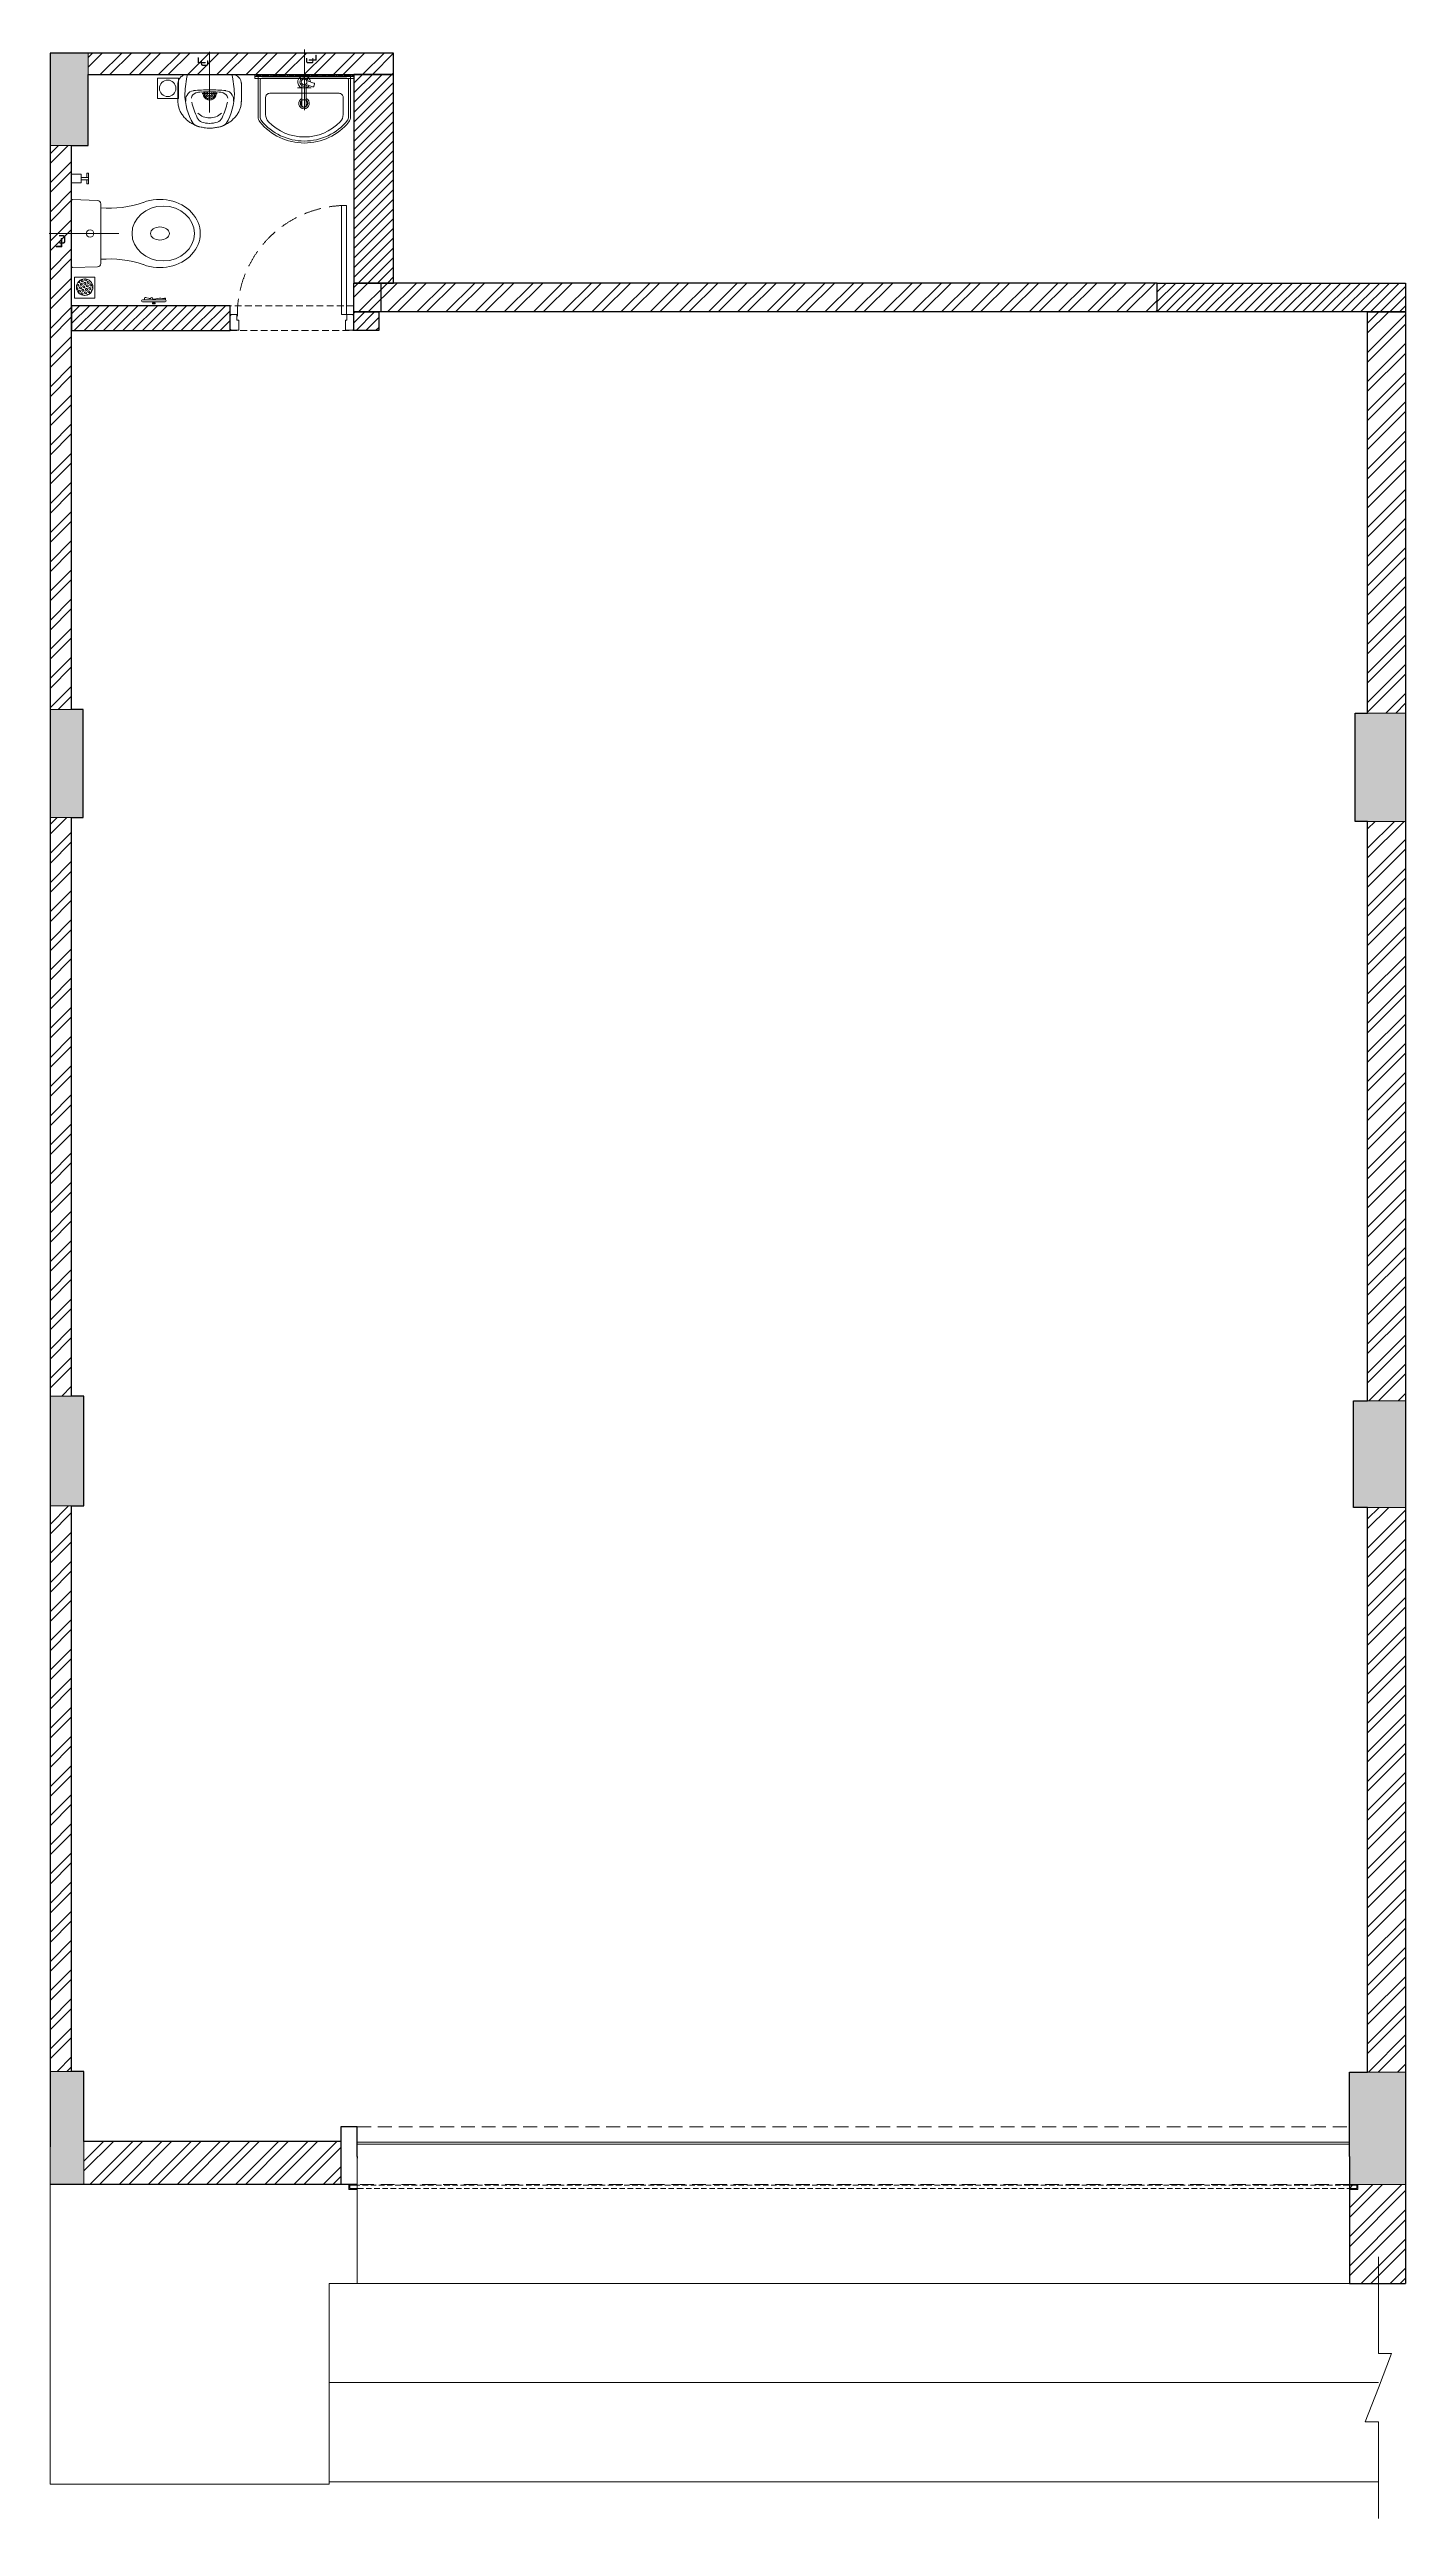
# Model space of a CAD drawing. Header units: feet. Extents: x -4479 to 3736, y -6335 to 8618.
import ezdxf

# ---------------------------------------------------------------- set-up
doc = ezdxf.new("R2010")
doc.units = ezdxf.units.FT
doc.header["$LTSCALE"] = 33
doc.header["$MEASUREMENT"] = 0
for name, pattern in [('a_p6_plan_L18$0$HIDDEN', [0.375, 0.25, -0.125]), ('CENTER', [2, 1.25, -0.25, 0.25, -0.25]), ('DOT2', [0.125, 0, -0.125]), ('HIDDEN', [9.525, 6.35, -3.175]), ('HIDDEN2', [4.7625, 3.175, -1.5875]), ('HIDDENX2', [0.75, 0.5, -0.25])]:
    doc.linetypes.add(name, pattern=pattern)
for name, color, linetype, lineweight in [('A-COL', 243, 'Continuous', 9), ('A-Glazing', 4, 'Continuous', 20), ('A-shutter', 8, 'Continuous', 18), ('A-STAIR', 6, 'Continuous', 5), ('beam', 90, 'Continuous', 9), ('centerline-toilets', 2, 'CENTER', 13), ('column hatch', 5, 'Continuous', 0), ('Door', 2, 'Continuous', 13), ('ele', 252, 'Continuous', 13), ('Fhitting', 152, 'Continuous', 30), ('LENS-DOOR', 34, 'Continuous', 20), ('LENS_CURTAIN', 5, 'a_p6_plan_L18$0$HIDDEN', 9), ('LN-HATCH', 251, 'Continuous', 0), ('Mirror', 150, 'Continuous', 20), ('Panelling', 65, 'Continuous', 18), ('PARTITION', 22, 'Continuous', 30), ('rolling shutter', 1, 'Continuous', 5), ('Toilet', 5, 'Continuous', 9)]:
    doc.layers.add(name, color=color, linetype=linetype, lineweight=lineweight)
doc.layers.add('A-WALL', color=1, linetype='Continuous')
doc.styles.get("Standard").update_dxf_attribs({"font": 'GILC____.TTF'})
pattern_1 = [(225, (-9479272.32, 5277809.23), (88.2999593, -88.2999593), []), (225, (-9479331.19, 5277809.23), (88.2999593, -88.2999593), [])]

# ---------------------------------------------------------------- blocks, each defined once
blk = doc.blocks.new('*U9')
at = {"layer": 'A-shutter', "color": 5, "ltscale": 10}
for points in [[(41038450, -1561539), (41038450, -1561544), (41038405, -1561544), (41038405, -1561564), (41038450, -1561564), (41038450, -1561569), (41038400, -1561569), (41038400, -1561539)], [(41044460, -1561539), (41044460, -1561544), (41044505, -1561544), (41044505, -1561564), (41044460, -1561564), (41044460, -1561569), (41044510, -1561569), (41044510, -1561539)]]:
    blk.add_lwpolyline(points, close=True, dxfattribs=at)
at = {"layer": 'A-shutter', "color": 5, "linetype": 'HIDDENX2', "ltscale": 2}
blk.add_lwpolyline([(41038405, -1561544), (41038405, -1561564), (41044505, -1561564), (41044505, -1561544)], close=True, dxfattribs=at)
blk = doc.blocks.new('DLF-RSP-AR-CD-DWG-4DT-3113$0$X-TYPICAL TOILET UPPER FLOORS - 02$0$urinals')
at = {"layer": 'Toilet'}
for p, q in [((0, -16), (0, 8)), ((-46, -115), (46, -115)), ((0, -105), (0, -161))]:
    blk.add_line(p, q, dxfattribs=at)
blk.add_lwpolyline([(135, 0), (-135, 0, 0.036949), (-150, -116, 0.138094), (-100, -297, 0.221721), (-52, -318, 0.062656), (0, -325, 0.062656), (52, -318, 0.221721), (100, -297, 0.138094), (150, -116, 0.036949)], format="xyb", close=True, dxfattribs=at)
for centre, radius, start, end in [((-91, -153), 53.8, 148.4868, 188.6401), ((-94, -145), 47.1, 93.3708, 154.4824), ((-71, -150), 40.2, 106.7016, 169.725), ((3, -1238), 1145, 90.1625, 95.0265), ((-51, -225), 119, 89.5454, 105.8857), ((0, -996), 891, 89.9918, 93.182), ((0, -115), 40, 167.428, 12.572), ((0, -115), 33, 164.1814, 15.8186), ((0, -115), 32, 163.6049, 16.3951), ((0, -115), 22.6, 155.6653, 24.3347), ((0, -115), 14.7, 139.9109, 40.0891), ((-3, -1238), 1145, 84.9735, 89.8375), ((0, -996), 891, 86.818, 90.0082), ((51, -225), 119, 74.1143, 90.4546), ((71, -150), 40.2, 10.275, 73.2984), ((94, -145), 47.1, 25.5176, 86.6292), ((91, -153), 53.8, 351.3599, 31.5132), ((414, -38), 538, 193.994, 204.5632), ((-30, -241), 50, 204.5632, 250.4606), ((-2, -165), 97.6, 225, 270.9552), ((-2, -161), 135, 250.4606, 270.6492), ((2, -165), 97.6, 269.0448, 315), ((2, -161), 135, 269.3508, 289.5394), ((30, -241), 50, 289.5394, 335.4368), ((-414, -38), 538, 335.4368, 346.006)]:
    blk.add_arc(centre, radius, start, end, dxfattribs=at)
blk.add_open_spline([(135, 0), (105, 0), (76, 0), (-13, 0), (-73, 0), (-133, 0), (-133, 0), (-134, 0), (-134, 0), (-135, 0), (-135, 0), (-135, 0), (-135, 0), (-135, 0), (-135, 0), (-135, 0), (-135, 0), (-135, 0), (-135, 0), (-135, 0), (-135, 0), (-135, 0), (-135, 0), (-136, 0), (-136, 0), (-136, 0), (-137, 0), (-138, 0), (-138, 0), (-141, 0), (-142, 0), (-146, -1), (-149, -2), (-155, -3), (-158, -5), (-163, -7), (-166, -9), (-171, -13), (-173, -15), (-178, -19), (-180, -22), (-184, -27), (-185, -29), (-188, -35), (-189, -38), (-191, -43), (-191, -46), (-192, -50), (-192, -51), (-192, -52), (-192, -54), (-193, -56), (-193, -56), (-193, -57), (-193, -57), (-193, -57), (-193, -57), (-193, -57), (-193, -57), (-193, -57), (-193, -57), (-193, -58), (-193, -58), (-193, -58), (-193, -58), (-193, -58), (-193, -58), (-193, -58), (-193, -59), (-193, -59), (-193, -60), (-193, -61), (-193, -62), (-193, -65), (-193, -66), (-193, -72), (-193, -75), (-193, -86), (-193, -93), (-193, -114), (-193, -128), (-193, -146), (-193, -145), (-193, -149), (-193, -150), (-193, -154), (-193, -156), (-193, -159), (-193, -159), (-193, -159), (-193, -159), (-193, -160), (-193, -160), (-193, -160), (-193, -160), (-193, -160), (-193, -160), (-193, -160), (-193, -160), (-193, -160), (-193, -160), (-193, -160), (-193, -161), (-193, -161), (-193, -161), (-193, -162), (-193, -162), (-192, -164), (-192, -165), (-192, -168), (-192, -170), (-192, -176), (-191, -180), (-189, -191), (-188, -198), (-183, -212), (-180, -219), (-173, -233), (-169, -240), (-159, -253), (-154, -259), (-142, -271), (-136, -277), (-123, -287), (-115, -292), (-101, -301), (-93, -305), (-77, -311), (-69, -314), (-53, -319), (-44, -321), (-28, -323), (-20, -324), (-9, -325), (-7, -325), (-3, -325), (-1, -325), (2, -325), (4, -325), (8, -325), (11, -325), (21, -324), (27, -323), (42, -321), (50, -319), (67, -315), (75, -312), (92, -305), (100, -301), (115, -292), (123, -288), (136, -277), (143, -271), (155, -259), (160, -252), (170, -238), (174, -231), (181, -217), (184, -210), (188, -195), (190, -188), (191, -179), (191, -178), (192, -174), (192, -171), (192, -168), (192, -167), (192, -164), (192, -162), (192, -160), (192, -160), (192, -160), (192, -160), (192, -160), (192, -159), (192, -159), (192, -159), (192, -158), (192, -157), (192, -156), (192, -155), (192, -152), (192, -150), (192, -143), (192, -144), (192, -132), (192, -124), (192, -99), (192, -82), (192, -65), (192, -64), (192, -62), (192, -60), (192, -58), (192, -58), (192, -57), (192, -57), (192, -57), (192, -57), (192, -57), (192, -57), (192, -57), (192, -57), (192, -57), (192, -57), (192, -56), (192, -56), (192, -55), (192, -55), (192, -53), (192, -52), (192, -48), (191, -46), (190, -40), (189, -37), (186, -31), (184, -28), (180, -22), (178, -19), (173, -14), (170, -12), (164, -8), (161, -6), (155, -3), (151, -2), (145, -1), (142, 0), (137, 0), (136, 0), (135, 0)], degree=3, knots=[0, 0, 0, 0, 0.329607, 0.329607, 0.988822, 0.988822, 0.996691, 0.996691, 0.998638, 0.998638, 0.99992, 0.99992, 1.000227, 1.000227, 1.000534, 1.000534, 1.001148, 1.001148, 1.002375, 1.002375, 1.00483, 1.00483, 1.009739, 1.009739, 1.019558, 1.019558, 1.039196, 1.039196, 1.078472, 1.078472, 1.157024, 1.157024, 1.314128, 1.314128, 1.471232, 1.471232, 1.628335, 1.628335, 1.785439, 1.785439, 1.942543, 1.942543, 2.099647, 2.099647, 2.256751, 2.256751, 2.413855, 2.413855, 2.450944, 2.450944, 2.525122, 2.525122, 2.556641, 2.556641, 2.563699, 2.563699, 2.567479, 2.567479, 2.57001, 2.57001, 2.570783, 2.570783, 2.572328, 2.572328, 2.573873, 2.573873, 2.576964, 2.576964, 2.583145, 2.583145, 2.595507, 2.595507, 2.620232, 2.620232, 2.669681, 2.669681, 2.76858, 2.76858, 2.966376, 2.966376, 3.36197, 3.36197, 3.45996, 3.45996, 3.491387, 3.491387, 3.554241, 3.554241, 3.562213, 3.562213, 3.566829, 3.566829, 3.570018, 3.570018, 3.570684, 3.570684, 3.571294, 3.571294, 3.571904, 3.571904, 3.573124, 3.573124, 3.575564, 3.575564, 3.580444, 3.580444, 3.590203, 3.590203, 3.609723, 3.609723, 3.648762, 3.648762, 3.72684, 3.72684, 3.861362, 3.861362, 3.995884, 3.995884, 4.130406, 4.130406, 4.264928, 4.264928, 4.39945, 4.39945, 4.533972, 4.533972, 4.668494, 4.668494, 4.803016, 4.803016, 4.937539, 4.937539, 5.072061, 5.072061, 5.118026, 5.118026, 5.144558, 5.144558, 5.17109, 5.17109, 5.224154, 5.224154, 5.330281, 5.330281, 5.468863, 5.468863, 5.607445, 5.607445, 5.746027, 5.746027, 5.884609, 5.884609, 6.023191, 6.023191, 6.161773, 6.161773, 6.300355, 6.300355, 6.438937, 6.438937, 6.577519, 6.577519, 6.602876, 6.602876, 6.653589, 6.653589, 6.673028, 6.673028, 6.711906, 6.711906, 6.713712, 6.713712, 6.715518, 6.715518, 6.719129, 6.719129, 6.726351, 6.726351, 6.740796, 6.740796, 6.769686, 6.769686, 6.827466, 6.827466, 6.943027, 6.943027, 7.174147, 7.174147, 7.636387, 7.636387, 7.659394, 7.659394, 7.705407, 7.705407, 7.71212, 7.71212, 7.713128, 7.713128, 7.714137, 7.714137, 7.716153, 7.716153, 7.720185, 7.720185, 7.728249, 7.728249, 7.744378, 7.744378, 7.776636, 7.776636, 7.841152, 7.841152, 7.970184, 7.970184, 8.14844, 8.14844, 8.326696, 8.326696, 8.504953, 8.504953, 8.683209, 8.683209, 8.861465, 8.861465, 9.039722, 9.039722, 9.217978, 9.217978, 9.283185, 9.283185, 9.283185, 9.283185], dxfattribs=at)
blk = doc.blocks.new('jALI')
at = {"layer": 'Toilet', "ltscale": 5}
h = blk.add_hatch(dxfattribs=at)
h.set_pattern_fill('HEX', color=256, scale=50, angle=135, double=1)
h.set_pattern_definition([(135, (-344825.863, 460708.187), (-7.65465545, -7.65465545), [6.25, -12.5]), (255, (-344825.863, 460708.187), (10.4564538, -2.80179835), [6.25, -12.5]), (195, (-344830.282, 460712.606), (2.80179835, -10.4564538), [6.25, -12.5])])
edge = h.paths.add_edge_path()
edge.add_arc((-393188, 163648), 50, -90, 270)
blk.add_lwpolyline([(-393250, 163582), (-393126, 163582), (-393126, 163709), (-393250, 163709)], close=True, dxfattribs=at)
blk.add_circle((-393188, 163648), 50, dxfattribs=at)
blk = doc.blocks.new('Urinal')
at = {"layer": 'centerline-toilets', "linetype": 'HIDDEN', "ltscale": 10}
blk.add_line((0, 231), (0, -137), dxfattribs=at)
at = {"layer": 'Fhitting', "lineweight": 0, "ltscale": 0.5, "rotation": 180}
blk.add_blockref('DLF-RSP-AR-CD-DWG-4DT-3113$0$X-TYPICAL TOILET UPPER FLOORS - 02$0$urinals', (0, 0), dxfattribs=at)
at = {"layer": 'Fhitting', "lineweight": 0, "ltscale": 0.5, "xscale": -1, "rotation": 90}
blk.add_blockref('jALI', (163394, -393104), dxfattribs=at)
at = {"layer": 'centerline-toilets', "linetype": 'DOT2', "insert": (-31, -69), "char_height": 75, "width": 495.83, "attachment_point": 5, "rotation": 270}
blk.add_mtext('{\\fISOCPEUR|b0|i0|c0|p34;℄}', dxfattribs=at)
blk = doc.blocks.new('WC')
at = {"layer": 'centerline-toilets', "linetype": 'HIDDEN', "ltscale": 10}
blk.add_line((0, 286), (0, -135), dxfattribs=at)
at = {"layer": 'Toilet'}
for p, q in [((-419, 507), (-425, 507)), ((-425, 507), (-425, 489)), ((-419, 489), (-425, 489)), ((-419, 507), (-419, 489)), ((-419, 504), (-413, 504)), ((-419, 492), (-413, 492)), ((-413, 567), (-413, 429)), ((-401, 567), (-401, 429)), ((-206, 6), (-202, 157)), ((181, 177), (-183, 177)), ((206, 6), (200, 157)), ((-200, 0), (200, 0))]:
    blk.add_line(p, q, dxfattribs=at)
at = {"layer": 'Toilet', "ltscale": 100}
for p, q in [((366, 103), (300, 103)), ((300, 92), (300, 103)), ((326, 92), (300, 92)), ((307, 0), (307, 57)), ((359, 57), (307, 57)), ((326, 103), (326, 57)), ((340, 103), (340, 57)), ((366, 92), (340, 92)), ((359, 57), (359, 0)), ((366, 92), (366, 103)), ((359, 0), (307, 0))]:
    blk.add_line(p, q, dxfattribs=at)
at = {"layer": 'Toilet'}
blk.add_circle((0, 112), 22.9, dxfattribs=at)
for centre, radius, start, end in [((-407, 567), 6, 0, 180), ((-407, 429), 6, 180, 0), ((-776, 231), 622, 354.997, 19.0619), ((776, 226), 623, 160.5196, 184.5617), ((-182, 158), 19.3, 90.3509, 180.8981), ((180, 158), 19.3, 359.1019, 89.6491), ((-200, 6), 5.72, 177.9546, 270), ((200, 6), 5.72, 270, 2.0454)]:
    blk.add_arc(centre, radius, start, end, dxfattribs=at)
at = {"layer": 'Toilet', "extrusion": (0, 0, -1)}
for centre, major_axis, ratio, start_param, end_param in [((0, 534), (0, -245), 0.842028, 7.436326, 11.41323), ((0, 535), (0, -57.2), 0.7, 1.570796326794896, 7.853981633974482)]:
    blk.add_ellipse(centre, major_axis=major_axis, ratio=ratio, start_param=start_param, end_param=end_param, dxfattribs=at)
blk.add_ellipse((0, 555), major_axis=(0, -189), ratio=0.878788, dxfattribs=at)
at = {"layer": 'Toilet'}
blk.add_open_spline([(-401, 441), (-397, 441), (-384, 439), (-389, 459), (-396, 480), (-386, 478), (-386, 491), (-403, 487), (-385, 532), (-396, 547), (-391, 570), (-397, 569), (-401, 568)], degree=3, knots=[0, 0, 0, 0, 9.744972, 33.823887, 47.583551, 49.497915, 60.560502, 63.822284, 93.508019, 135.756925, 141.904352, 150.301906, 150.301906, 150.301906, 150.301906], dxfattribs=at)
at = {"layer": 'Fhitting', "lineweight": 0, "ltscale": 0.5, "rotation": 270}
blk.add_blockref('jALI', (-163973, -393109), dxfattribs=at)
at = {"layer": 'centerline-toilets', "linetype": 'DOT2', "insert": (-36, -57), "char_height": 85.83, "width": 567.4, "attachment_point": 5, "rotation": 270}
blk.add_mtext('{\\fISOCPEUR|b0|i0|c0|p34;℄}', dxfattribs=at)
blk = doc.blocks.new('*U10')
at = {"layer": 'LENS-DOOR'}
for p, q in [((547492, 1778574), (547492, 1779235)), ((547523, 1779235), (547492, 1779235)), ((547523, 1779235), (547523, 1778574)), ((547447, 1778569), (547452, 1778569)), ((547447, 1778484), (547447, 1778569)), ((547452, 1778574), (547489, 1778574)), ((547452, 1778569), (547452, 1778574)), ((547489, 1778540), (547489, 1778574)), ((547523, 1778574), (547492, 1778574)), ((548192, 1778574), (548156, 1778574)), ((548156, 1778540), (548156, 1778574)), ((548192, 1778569), (548192, 1778574)), ((548197, 1778569), (548192, 1778569)), ((548197, 1778484), (548197, 1778569)), ((547447, 1778484), (547452, 1778484)), ((547452, 1778479), (547452, 1778484)), ((547452, 1778479), (547499, 1778479)), ((547489, 1778540), (547499, 1778540)), ((547499, 1778479), (547499, 1778540)), ((548145, 1778479), (548145, 1778540)), ((548156, 1778540), (548145, 1778540)), ((548192, 1778479), (548145, 1778479)), ((548192, 1778479), (548192, 1778484)), ((548197, 1778484), (548192, 1778484))]:
    blk.add_line(p, q, dxfattribs=at)
at = {"layer": 'LENS-DOOR', "color": 7, "linetype": 'HIDDEN2', "extrusion": (0, 0, -1)}
blk.add_ellipse((547492, 1778574), major_axis=(661, 0), ratio=1, start_param=-1.570791, end_param=0.051209, dxfattribs=at)
blk = doc.blocks.new('Wash Basin')
at = {"layer": 'PARTITION', "lineweight": 9}
h = blk.add_hatch(dxfattribs=at)
h.set_pattern_fill('ANSI38', color=256, scale=70, angle=990, style=0, double=1)
h.set_pattern_definition([(315, (-64.7135, -33.325), (6.18718, 6.18718), []), (45, (-64.7135, -33.325), (6.18718, 18.56155), [21.875, -13.125])])
h.paths.add_polyline_path([(300, -22), (-300, -22), (-300, -34), (300, -34)])
at = {"layer": 'centerline-toilets', "linetype": 'HIDDEN', "ltscale": 10}
blk.add_line((0, -238), (0, 130), dxfattribs=at)
at = {"layer": 'Mirror', "ltscale": 0.5}
blk.add_lwpolyline([(-300, -34), (-300, -46), (300, -46), (300, -34)], close=True, dxfattribs=at)
at = {"layer": 'Panelling', "lineweight": 9}
blk.add_lwpolyline([(-300, -22), (-300, -34), (300, -34), (300, -22)], close=True, dxfattribs=at)
at = {"layer": 'Toilet', "ltscale": 100}
for p, q in [((-280, -32), (-280, -278)), ((-270, -22), (270, -22)), ((-268, -55), (-268, -278)), ((-258, -45), (258, -45)), ((-15, -89), (-15, -208)), ((11, -208), (11, -89)), ((268, -55), (268, -278)), ((280, -32), (280, -278))]:
    blk.add_line(p, q, dxfattribs=at)
blk.add_lwpolyline([(-235, -264, 0.191896), (-217, -309, 0.420236), (217, -309, 0.191896), (235, -264), (235, -161, 0.414214), (210, -136), (-210, -136, 0.414214), (-235, -161)], format="xyb", close=True, dxfattribs=at)
blk.add_lwpolyline([(41, -103), (-41, -103)], dxfattribs=at)
blk.add_lwpolyline([(23, -62), (58, -74, -0.414214), (61, -81), (58, -93, -0.414214), (50, -96), (16, -85)], format="xyb", dxfattribs=at)
for centre, radius in [((-2, -67), 17.5), ((-2, -197), 22.5)]:
    blk.add_circle(centre, radius, dxfattribs=at)
for centre, radius, start, end in [((-270, -32), 10, 90, 180), ((-258, -55), 10, 90, 180), ((258, -55), 10, 0, 90), ((270, -32), 10, 0, 90), ((-230, -278), 50, 180, 218.4461), ((-230, -278), 38, 180, 218.4461), ((-2, -197), 32.1, 113.0898, 66.246), ((-2, -197), 20.5, 128.0403, 237.2899), ((-2, -197), 20.5, 304.4733, 50.7332), ((230, -278), 38, 321.5539, 0), ((230, -278), 50, 321.5539, 0), ((0, -89), 348, 219.2826, 320.7174), ((0, -89), 336, 219.313, 320.687)]:
    blk.add_arc(centre, radius, start, end, dxfattribs=at)
for centre, major_axis, start_param, end_param in [((-2, -67), (0, 38.3), 4.720493, 9.081982), ((-2, -67), (-0.2, -25.6), 1.769108, 7.074098), ((-2, -67), (0, 38.3), 3.484555, 4.083576), ((-2, -208), (-9.04, 9.04), 0.785398, 3.926991)]:
    blk.add_ellipse(centre, major_axis=major_axis, ratio=1, start_param=start_param, end_param=end_param, dxfattribs=at)
at = {"layer": 'centerline-toilets', "linetype": 'DOT2', "insert": (33, 62), "char_height": 75, "width": 495.83, "attachment_point": 5, "rotation": 90}
blk.add_mtext('{\\fISOCPEUR|b0|i0|c0|p34;℄}', dxfattribs=at)

msp = doc.modelspace()

# ---------------------------------------------------------------- hatches: boundary and pattern name
at = {"layer": 'column hatch'}
h = msp.add_hatch(color=8, dxfattribs=at)
h.dxf.hatch_style = 1
h.paths.add_polyline_path([(-4244, 8036), (-4244, 8596), (-4474, 8596), (-4474, 8036)])
h = msp.add_hatch(color=8, dxfattribs=at)
h.dxf.hatch_style = 1
h.paths.add_polyline_path([(-4274, 3966), (-4274, 4621), (-4474, 4621), (-4474, 3966)])
h = msp.add_hatch(color=8, dxfattribs=at)
h.dxf.hatch_style = 1
h.paths.add_polyline_path([(3736, 3943), (3736, 4598), (3431, 4598), (3431, 3943)])
h = msp.add_hatch(color=8, dxfattribs=at)
h.dxf.hatch_style = 1
h.paths.add_polyline_path([(-4269, -202), (-4269, 463), (-4474, 463), (-4474, -202)])
h = msp.add_hatch(color=8, dxfattribs=at)
h.dxf.hatch_style = 1
h.paths.add_polyline_path([(3736, -212), (3736, 433), (3421, 433), (3421, -212)])
h = msp.add_hatch(color=8, dxfattribs=at)
h.dxf.hatch_style = 1
h.paths.add_polyline_path([(-4269, -4312), (-4269, -3627), (-4474, -3627), (-4474, -4312)])
h = msp.add_hatch(color=8, dxfattribs=at)
h.dxf.hatch_style = 1
h.paths.add_polyline_path([(3736, -4312), (3736, -3632), (3396, -3632), (3396, -4312)])
at = {"layer": 'LN-HATCH'}
h = msp.add_hatch(dxfattribs=at)
h.set_pattern_fill('ANSI32', color=256, scale=333, angle=180)
h.set_pattern_definition(pattern_1)
h.paths.add_polyline_path([(-2394, 8596), (-2394, 8466), (-4244, 8466), (-4244, 8596)])
h = msp.add_hatch(dxfattribs=at)
h.set_pattern_fill('ANSI31', color=256, scale=333, angle=180)
h.set_pattern_definition([(225, (-9479272.322, 5277809.234), (29.43331977, -29.43331977), [])])
h.paths.add_polyline_path([(-2634, 7203), (-2394, 7203), (-2394, 8466), (-2634, 8466)])
h = msp.add_hatch(dxfattribs=at)
h.set_pattern_fill('ANSI32', color=256, scale=333, angle=180)
h.set_pattern_definition(pattern_1)
h.paths.add_polyline_path([(-4344, -3627), (-4344, -202), (-4474, -202), (-4474, -3627)])
h.paths.add_polyline_path([(-4344, 463), (-4344, 3966), (-4474, 3966), (-4474, 463)])
h.paths.add_polyline_path([(-4344, 4621), (-4344, 8036), (-4474, 8036), (-4474, 4621)])
h = msp.add_hatch(dxfattribs=at)
h.set_pattern_fill('ANSI32', color=256, scale=333, angle=180)
h.set_pattern_definition(pattern_1)
h.paths.add_polyline_path([(2231, 7028), (-2634, 7028), (-2634, 7203), (2231, 7203)])
h = msp.add_hatch(dxfattribs=at)
h.set_pattern_fill('ANSI31', color=256, scale=333, angle=180)
h.set_pattern_definition([(225, (-9479207.322, 5278809.234), (29.43331977, -29.43331977), [])])
h.paths.add_polyline_path([(2231, 7203), (3736, 7203), (3736, 7028), (2231, 7028)])
h = msp.add_hatch(dxfattribs=at)
h.set_pattern_fill('ANSI31', color=256, scale=333, angle=180)
h.paths.add_polyline_path([(-2484, 6916), (-2634, 6916), (-2634, 7028), (-2484, 7028)])
h.paths.add_polyline_path([(-3384, 7066), (-4344, 7066), (-4344, 6916), (-3384, 6916)])
h = msp.add_hatch(dxfattribs=at)
h.set_pattern_fill('ANSI32', color=256, scale=333, angle=180)
h.set_pattern_definition(pattern_1)
h.paths.add_polyline_path([(3736, -3632), (3736, -212), (3506, -212), (3506, -3632)])
h.paths.add_polyline_path([(3736, 433), (3736, 3943), (3506, 3943), (3506, 433)])
h.paths.add_polyline_path([(3736, 4598), (3736, 7028), (3506, 7028), (3506, 4598)])
h.paths.add_polyline_path([(3736, -4912), (3736, -4312), (3396, -4312), (3396, -4912)])
h = msp.add_hatch(dxfattribs=at)
h.set_pattern_fill('ANSI32', color=256, scale=333, angle=180)
h.set_pattern_definition(pattern_1)
h.paths.add_polyline_path([(-2714, -4052), (-2714, -4312), (-4269, -4312), (-4269, -4052)])

# ---------------------------------------------------------------- linework, layer by layer
at = {"color": 177}
msp.add_line((-2614, -4142), (-2614, -4152), dxfattribs=at)
at = {"layer": 'A-COL'}
for points in [[(-4244, 8036), (-4244, 8596), (-4474, 8596), (-4474, 8036)], [(-4274, 3966), (-4274, 4621), (-4474, 4621), (-4474, 3966)], [(3736, 3943), (3736, 4598), (3431, 4598), (3431, 3943)], [(-4269, -202), (-4269, 463), (-4474, 463), (-4474, -202)], [(3736, -212), (3736, 433), (3421, 433), (3421, -212)], [(-4269, -4312), (-4269, -3627), (-4474, -3627), (-4474, -4312)], [(3736, -4312), (3736, -3632), (3396, -3632), (3396, -4312)]]:
    msp.add_lwpolyline(points, close=True, dxfattribs=at)
msp.add_lwpolyline([(3396, -4142), (3396, -4312), (3736, -4312)], dxfattribs=at)
at = {"layer": 'A-Glazing'}
msp.add_lwpolyline([(-2614, -4056), (3396, -4056), (3396, -4068), (-2614, -4068)], close=True, dxfattribs=at)
at = {"layer": 'A-STAIR'}
for points in [[(-2614, -4152), (-2614, -4912), (-2784, -4912), (-2784, -6127), (-4474, -6127), (-4474, -4084)], [(3571, -4750), (3571, -5335), (3651, -5335), (3571, -5543), (3491, -5750), (3571, -5750), (3571, -6335)], [(3396, -4912), (-2614, -4912)], [(3571, -5512), (-2784, -5512)], [(3571, -6112), (-2784, -6112)]]:
    msp.add_lwpolyline(points, dxfattribs=at)
at = {"layer": 'A-WALL'}
for p, q in [((2231, 7203), (-2634, 7203)), ((-2469, 7028), (-2469, 7203)), ((3506, 7028), (3736, 7028)), ((-2614, -3962), (-2714, -3962)), ((-2714, -3962), (-2714, -4312)), ((-2614, -4142), (-2614, -3962)), ((-2714, -4052), (-4269, -4052))]:
    msp.add_line(p, q, dxfattribs=at)
for points in [[(-4269, -4052), (-4269, -3627), (-4344, -3627), (-4344, -202), (-4269, -202), (-4269, 463), (-4344, 463), (-4344, 3966), (-4274, 3966), (-4274, 4621), (-4344, 4621), (-4344, 8036), (-4244, 8036), (-4244, 8466), (-2494, 8466), (-2464, 8466), (-2394, 8466), (-2394, 8596), (-4474, 8596), (-4474, -4084)], [(-2634, 7078), (-2634, 7078), (-2634, 7203)], [(2231, 7028), (2231, 7203)], [(2231, 7028), (2166, 7028), (2166, 7028), (-2634, 7028), (-2634, 7078)], [(3396, -4142), (3396, -3632), (3506, -3632), (3506, -212), (3421, -212), (3421, 433), (3506, 433), (3506, 3943), (3431, 3943), (3431, 4598), (3506, 4598), (3506, 7028)], [(3736, 7028), (3736, -4912)], [(3396, -4142), (3396, -4912), (3736, -4912)], [(-2614, -4312), (-4474, -4312)]]:
    msp.add_lwpolyline(points, dxfattribs=at)
for points in [[(-2634, 7203), (-2394, 7203), (-2394, 8466), (-2634, 8466)], [(2231, 7203), (3736, 7203), (3736, 7028), (2231, 7028)], [(-3384, 7066), (-4344, 7066), (-4344, 6916), (-3384, 6916)], [(-2484, 6916), (-2634, 6916), (-2634, 7028), (-2484, 7028)]]:
    msp.add_lwpolyline(points, close=True, dxfattribs=at)
at = {"layer": 'beam', "linetype": 'HIDDEN', "ltscale": 0.4}
msp.add_lwpolyline([(-2614, -3962), (3396, -3962), (3396, -4312), (-2614, -4312)], close=True, dxfattribs=at)
at = {"layer": 'LENS_CURTAIN', "ltscale": 5}
msp.add_lwpolyline([(-2634, 7066), (-3384, 7066), (-3384, 6916), (-2634, 6916)], close=True, dxfattribs=at)

# ---------------------------------------------------------------- block references
at = {"layer": 'Door', "xscale": -1}
msp.add_blockref('*U10', (544813, -1771562), dxfattribs=at)
at = {"layer": 'ele', "color": 0, "lineweight": -2, "xscale": -1}
for name, p, rotation in [('Urinal', (-3508, 8466), 180), ('WC', (-4344, 7503), 270)]:
    msp.add_blockref(name, p, dxfattribs=dict(at, rotation=rotation))
at = {"layer": 'ele', "color": 0, "lineweight": -2}
msp.add_blockref('Wash Basin', (-2934, 8488), dxfattribs=at)
at = {"layer": 'rolling shutter'}
msp.add_blockref('*U9', (-41041064, 1557227), dxfattribs=at)

doc.saveas('drawing.dxf')
